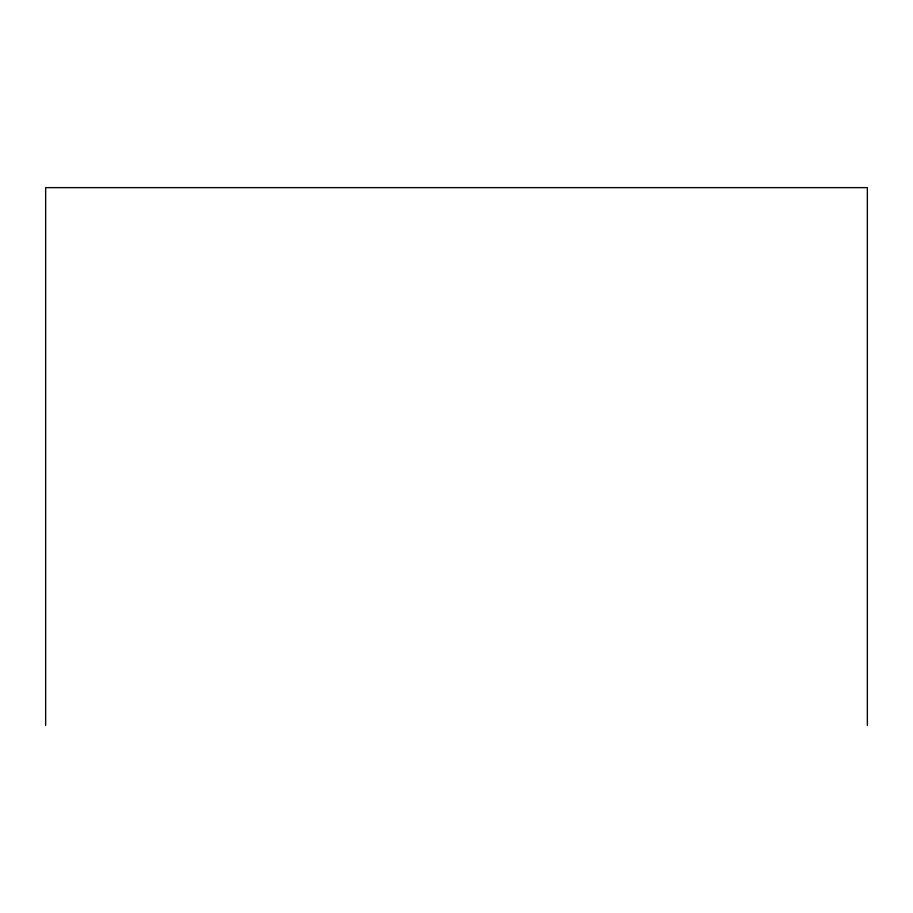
<?xml version="1.0" encoding="UTF-8"?>
<svg xmlns="http://www.w3.org/2000/svg" width="913" height="913" viewBox="0 0 913 913"><rect width="100%" height="100%" fill="white"/><g stroke="black" fill="none" stroke-linecap="round" stroke-linejoin="round"><path stroke-width="1.37" d="M867.35 725.367L867.35 187.633L45.65 187.633L45.65 725.367"/></g></svg>
